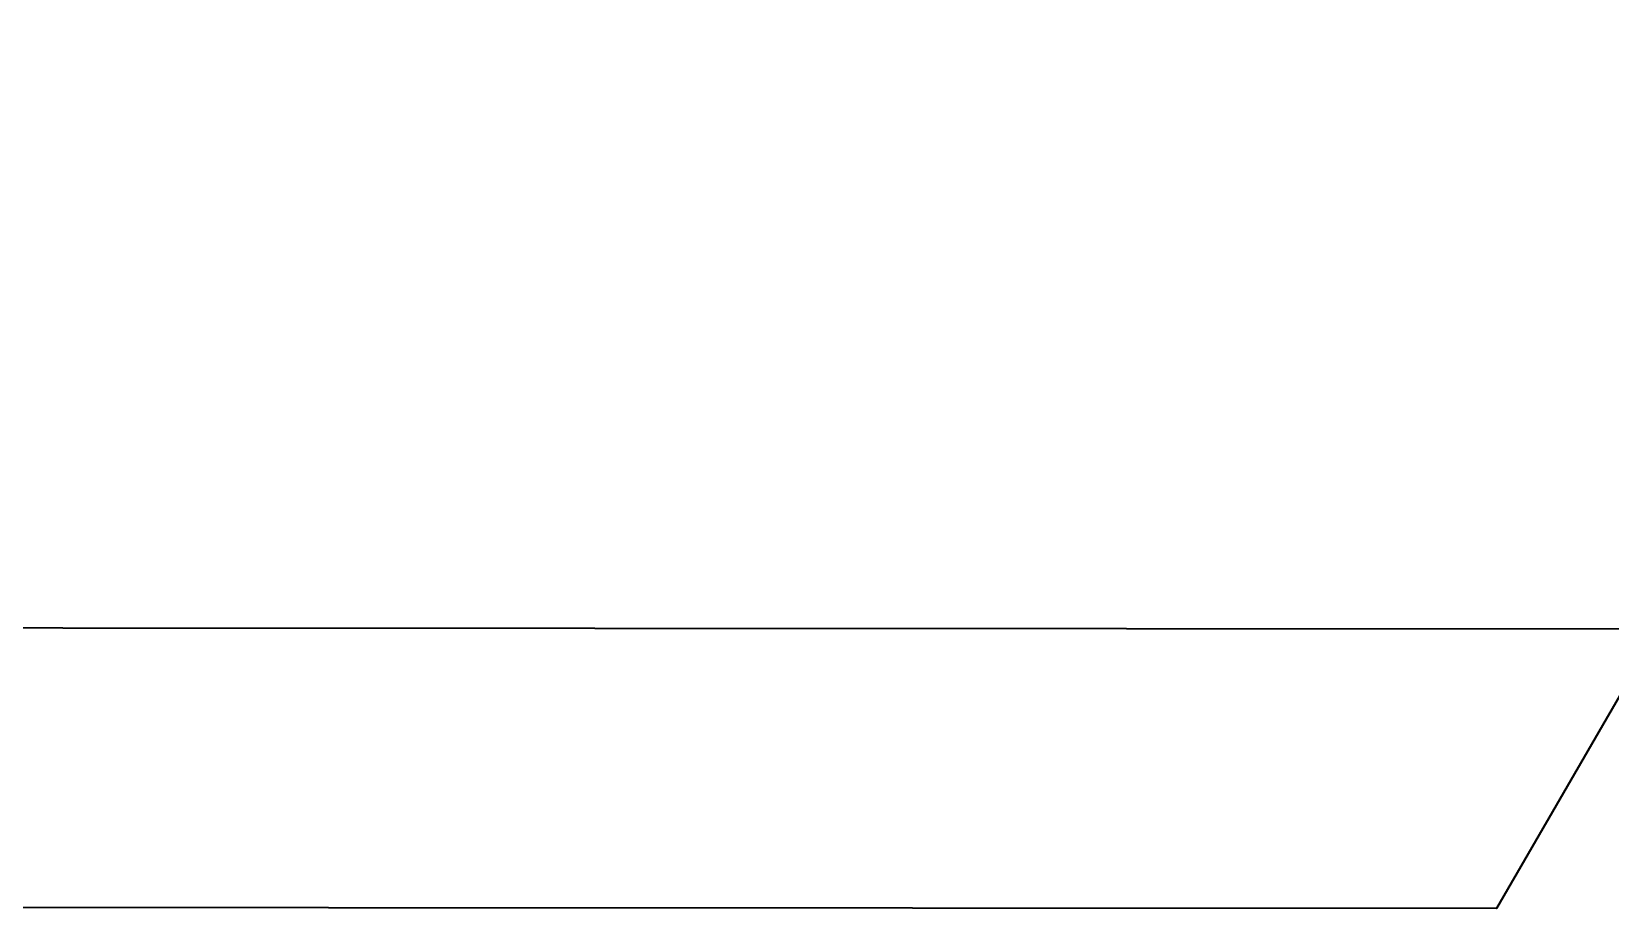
# Model space of a CAD drawing. Header units: inches. Extents: x -95 to 257, y 22 to 319.
# Drawn here: x 121.1 to 171.2, y 97.2 to 125.1 of the extents above; entities that cross this region are included whole.
import ezdxf

# ---------------------------------------------------------------- set-up
doc = ezdxf.new("R2010")
doc.units = ezdxf.units.IN
doc.header["$MEASUREMENT"] = 0
doc.layers.add('cut half', color=7, linetype='Continuous')
doc.layers.add('cut through', color=7, linetype='Continuous')

# ---------------------------------------------------------------- blocks, each defined once
blk = doc.blocks.new('block 10')
at = {"layer": 'cut half', "color": 7, "lineweight": 35, "true_color": 0xffffff}
blk.add_lwpolyline([(88.236, 106.206), (172.752, 106.149)], dxfattribs=at)
blk = doc.blocks.new('block 8')
at = {"layer": 'cut half'}
blk.add_blockref('block 10', (0, 0), dxfattribs=at)
blk = doc.blocks.new('block 7')
at = {"layer": 'cut half'}
blk.add_blockref('block 8', (0, 0), dxfattribs=at)
blk = doc.blocks.new('block 6')
at = {"layer": 'cut half'}
blk.add_blockref('block 7', (0, 0), dxfattribs=at)
blk = doc.blocks.new('block 5')
at = {"layer": 'cut half'}
blk.add_blockref('block 6', (0, 0), dxfattribs=at)

msp = doc.modelspace()

# ---------------------------------------------------------------- linework, layer by layer
at = {"layer": 'cut through', "color": 7, "lineweight": 35, "true_color": 0xffffff}
msp.add_lwpolyline([(79.471, 297.535), (88.372, 302.666), (172.888, 302.607), (181.781, 297.464), (181.75, 252.345), (172.847, 243.715), (215.133, 284.705), (257.362, 243.657), (257.268, 106.091), (252.124, 97.197), (177.883, 97.248), (172.753, 106.149), (167.609, 97.255), (93.368, 97.306), (88.237, 106.206), (83.094, 97.313), (8.852, 97.364)], dxfattribs=at)

# ---------------------------------------------------------------- block references
at = {"layer": 'cut half'}
msp.add_blockref('block 5', (0, 0), dxfattribs=at)

doc.saveas('drawing.dxf')
